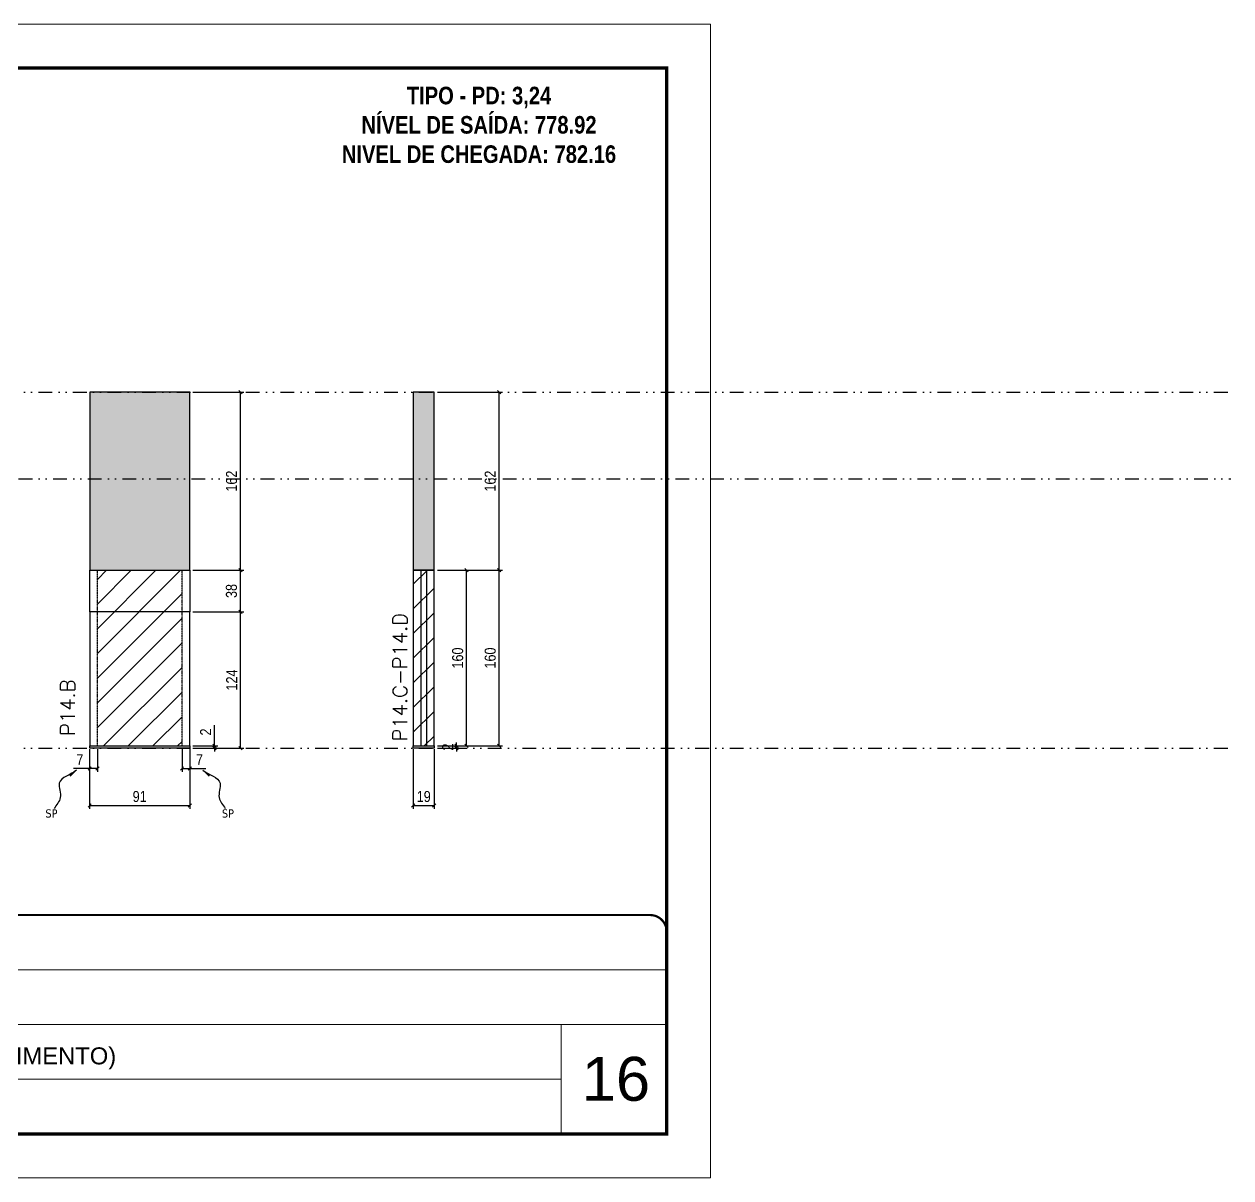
# Model space of a CAD drawing. Extents: x 13770 to 23315, y 867 to 16997.
# Drawn here: x 20015 to 21113, y 12353 to 13403 of the extents above; entities that cross this region are included whole.
import ezdxf

# ---------------------------------------------------------------- set-up
doc = ezdxf.new("R2010")
doc.units = 0
for name, pattern in [('CONTINUO', [0]), ('DASHED', [0.75, 0.5, -0.25]), ('DIVIDE2', [0.625, 0.25, -0.125, 0, -0.125, 0, -0.125]), ('HIDDEN', [0.375, 0.25, -0.125])]:
    doc.linetypes.add(name, pattern=pattern)
for name, color, linetype, lineweight in [('CARIMBO', 255, 'Continuous', 9), ('Folhas', 255, 'Continuous', 9), ('Hachura', 251, 'Continuous', 9), ('SARRAFO DE PRESSAO', 251, 'DASHED', 9), ('Texto Seção', 7, 'Continuous', 15)]:
    doc.layers.add(name, color=color, linetype=linetype, lineweight=lineweight)
for name, color, linetype in [('COTA', 241, 'Continuous'), ('NOMENCLATURA', 7, 'Continuous'), ('Nível', 160, 'Continuous'), ('Painéis', 200, 'Continuous'), ('SARR_2.2x7', 40, 'Continuous'), ('Sarrafo de Pressão', 42, 'HIDDEN'), ('texto', 7, 'Continuous')]:
    doc.layers.add(name, color=color, linetype=linetype)
doc.styles.add('ARIAL', font='arial.ttf')
doc.styles.add('COTA TECNICA', font='techl___.ttf', dxfattribs={"height": 10})
doc.styles.add('COTA TECNICA-50', font='techl___.ttf', dxfattribs={"height": 10})
doc.styles.add('REGUA-120', font='ROMANS.shx', dxfattribs={"height": 15})
doc.styles.add('ROMANC', font='techb___.ttf', dxfattribs={"height": 2.5})
doc.styles.get("Standard").update_dxf_attribs({"font": 'arial.ttf'})
doc.styles.add('Tecnologia', font='')
doc.styles.get('Tecnologia').set_extended_font_data('Forgotten Futurist')
doc.dimstyles.new('COTA PAINEL-50', dxfattribs={"dimtxt": 10, "dimasz": 3, "dimexe": 3, "dimexo": 3, "dimgap": 3, "dimtad": 1, "dimdec": 1, "dimzin": 12, "dimdsep": 46, "dimtxsty": 'COTA TECNICA-50', "dimblk1": 'OBLIQUE', "dimblk2": 'OBLIQUE', "dimsah": 1, "dimcen": 0.9, "dimclrd": 4, "dimclre": 4, "dimclrt": 240, "dimadec": 1, "dimazin": 3, "dimtfac": 1, "dimtdec": 1, "dimtmove": 0, "dimatfit": 3, "dimfxl": 1, "dimtolj": 1, "dimtzin": 12, "dimarcsym": 0})
doc.dimstyles.new('PAINEL', dxfattribs={"dimtxt": 10, "dimasz": 3, "dimexe": 3, "dimexo": 3, "dimgap": 3, "dimtad": 1, "dimdec": 1, "dimzin": 12, "dimdsep": 46, "dimtxsty": 'COTA TECNICA', "dimblk1": 'OBLIQUE', "dimblk2": 'OBLIQUE', "dimsah": 1, "dimcen": 0.9, "dimclrd": 4, "dimclre": 4, "dimclrt": 240, "dimadec": 1, "dimazin": 3, "dimtfac": 1, "dimtdec": 1, "dimtmove": 0, "dimatfit": 3, "dimfxl": 1, "dimtolj": 1, "dimtzin": 12, "dimarcsym": 0})
doc.dimstyles.get("Standard").update_dxf_attribs({"dimtxt": 0.18, "dimasz": 0.18, "dimexe": 0.18, "dimexo": 0.0625, "dimgap": 0.09, "dimtad": 0, "dimtih": 1, "dimtoh": 1, "dimdec": 4, "dimzin": 0, "dimdsep": 46, "dimtxsty": 'Standard', "dimcen": 0.09, "dimadec": 0, "dimazin": 0, "dimtfac": 1, "dimtdec": 4, "dimtofl": 0, "dimtmove": 0, "dimatfit": 3, "dimfxl": 1, "dimtolj": 1, "dimtzin": 0, "dimarcsym": 0})

# ---------------------------------------------------------------- blocks, each defined once
blk = doc.blocks.new('9999999999')
at = {"color": 30, "linetype": 'CONTINUO'}
for p, q in [((98564.6, 34230.2), (98564.6, 34429.4)), ((98564.6, 34379.6), (99584, 34379.6)), ((98564.6, 34329.8), (99488, 34329.8)), ((99584, 34329.8), (99488, 34329.8)), ((99488, 34329.8), (99488, 34230.2)), ((98564.6, 34280), (99488, 34280))]:
    blk.add_line(p, q, dxfattribs=at)
at = {"color": 30, "linetype": 'CONTINUO', "const_width": 2}
blk.add_lwpolyline([(99584, 34230.2), (99584, 34414.4, 0.414214), (99569, 34429.4), (98229, 34429.4, 0.414214), (98214, 34414.4), (98214, 34245.2, 0.414214), (98229, 34230.2), (99584, 34230.2)], format="xyb", dxfattribs=at)
at = {"layer": 'Folhas'}
blk.add_lwpolyline([(98139, 34190.2), (99624, 34190.2), (99624, 35240.2), (98139, 35240.2)], close=True, dxfattribs=at)
at = {"layer": 'Folhas', "color": 30, "const_width": 3}
blk.add_lwpolyline([(98214, 34230.2), (99584, 34230.2), (99584, 35200.2), (98214, 35200.2)], close=True, dxfattribs=at)
at = {"color": 7, "linetype": 'Continuous', "ltscale": 5, "style": 'ARIAL'}
for s, height, p in [('SCHWARTZ', 15.48, (98837.7, 34393.1)), ('GWT', 15.48, (98837.7, 34343.3)), ('TIPO (3°/4°PAVIMENTO)', 15.483, (98837.7, 34293.5)), ('NOVA SISTEMAS CONSTRUTIVOS', 11.059, (98263.2, 34267.2)), ('PILARES', 15.48, (98837.7, 34243.7))]:
    blk.add_text(s, height=height, dxfattribs=at).set_placement(p)
at = {"layer": 'Folhas', "color": 7, "style": 'Tecnologia', "width": 1.5}
for s, p in [('CLIENTE:', (98573.7, 34397.2)), ('OBRA:', (98573.7, 34347.3)), ('PAVIMENTO:', (98573.7, 34297.5)), ('PROJETO:', (98573.7, 34247.7))]:
    blk.add_text(s, height=14, dxfattribs=at).set_placement(p)
blk = doc.blocks.new('_Oblique')
at = {"color": 0, "linetype": 'ByBlock', "lineweight": -2}
blk.add_line((-0.5, -0.5), (0.5, 0.5), dxfattribs=at)
blk = doc.blocks.new('*D273')
at = {"layer": 'COTA', "color": 4, "lineweight": -2, "transparency": 16777216}
for p, q in [((20391.1, 13067.9), (20450.3, 13067.9)), ((20447.3, 12905.9), (20447.3, 13067.9)), ((20391.1, 12905.9), (20450.3, 12905.9))]:
    blk.add_line(p, q, dxfattribs=at)
at = {"layer": 'Defpoints', "color": 0, "transparency": 16777216}
for p in [(20388.1, 13067.9), (20447.3, 13067.9), (20388.1, 12905.9)]:
    blk.add_point(p, dxfattribs=at)
at = {"layer": 'COTA', "color": 4, "lineweight": -2, "transparency": 16777216, "xscale": 3, "yscale": 3, "zscale": 3}
for p, rotation in [((20447.3, 13067.9), 90), ((20447.3, 12905.9), 270)]:
    blk.add_blockref('_Oblique', p, dxfattribs=dict(at, rotation=rotation))
at = {"layer": 'COTA', "color": 240, "transparency": 16777216, "insert": (20439.1, 12986.9), "char_height": 10, "attachment_point": 5, "rotation": 90, "style": 'COTA TECNICA'}
blk.add_mtext('\\A1;162', dxfattribs=at)
blk = doc.blocks.new('*D274')
at = {"layer": 'COTA', "color": 4, "lineweight": -2, "transparency": 16777216}
for p, q in [((20369.1, 12742.9), (20369.1, 12688.7)), ((20388.1, 12742.9), (20388.1, 12688.7)), ((20369.1, 12691.7), (20388.1, 12691.7))]:
    blk.add_line(p, q, dxfattribs=at)
at = {"layer": 'Defpoints', "color": 0, "transparency": 16777216}
for p in [(20369.1, 12745.9), (20388.1, 12745.9), (20388.1, 12691.7)]:
    blk.add_point(p, dxfattribs=at)
at = {"layer": 'COTA', "color": 4, "lineweight": -2, "transparency": 16777216, "xscale": 3, "yscale": 3, "zscale": 3, "rotation": 180}
blk.add_blockref('_Oblique', (20369.1, 12691.7), dxfattribs=at)
at = {"layer": 'COTA', "color": 4, "lineweight": -2, "transparency": 16777216, "xscale": 3, "yscale": 3, "zscale": 3}
blk.add_blockref('_Oblique', (20388.1, 12691.7), dxfattribs=at)
at = {"layer": 'COTA', "color": 240, "transparency": 16777216, "insert": (20378.6, 12699.8), "char_height": 10, "attachment_point": 5, "style": 'COTA TECNICA'}
blk.add_mtext('\\A1;19', dxfattribs=at)
blk = doc.blocks.new('*D275')
at = {"layer": 'COTA', "color": 4, "lineweight": -2, "transparency": 16777216}
for p, q in [((20391.1, 12905.9), (20450.3, 12905.9)), ((20447.3, 12745.9), (20447.3, 12905.9)), ((20391.1, 12745.9), (20450.3, 12745.9))]:
    blk.add_line(p, q, dxfattribs=at)
at = {"layer": 'Defpoints', "color": 0, "transparency": 16777216}
for p in [(20388.1, 12905.9), (20447.3, 12905.9), (20388.1, 12745.9)]:
    blk.add_point(p, dxfattribs=at)
at = {"layer": 'COTA', "color": 4, "lineweight": -2, "transparency": 16777216, "xscale": 3, "yscale": 3, "zscale": 3}
for p, rotation in [((20447.3, 12905.9), 90), ((20447.3, 12745.9), 270)]:
    blk.add_blockref('_Oblique', p, dxfattribs=dict(at, rotation=rotation))
at = {"layer": 'COTA', "color": 240, "transparency": 16777216, "insert": (20439.1, 12825.9), "char_height": 10, "attachment_point": 5, "rotation": 90, "style": 'COTA TECNICA'}
blk.add_mtext('\\A1;160', dxfattribs=at)
blk = doc.blocks.new('*D276')
at = {"layer": 'COTA', "color": 4, "lineweight": -2, "transparency": 16777216}
for p, q in [((20391.1, 12745.9), (20411.4, 12745.9)), ((20408.4, 12745.9), (20408.4, 12748.9)), ((20408.4, 12743.9), (20408.4, 12745.9)), ((20391.1, 12743.9), (20411.4, 12743.9)), ((20408.4, 12743.9), (20408.4, 12740.9))]:
    blk.add_line(p, q, dxfattribs=at)
at = {"layer": 'Defpoints', "color": 0, "transparency": 16777216}
for p in [(20388.1, 12745.9), (20408.4, 12745.9), (20388.1, 12743.9)]:
    blk.add_point(p, dxfattribs=at)
at = {"layer": 'COTA', "color": 4, "lineweight": -2, "transparency": 16777216, "xscale": 3, "yscale": 3, "zscale": 3}
for p, rotation in [((20408.4, 12745.9), 270), ((20408.4, 12743.9), 90)]:
    blk.add_blockref('_Oblique', p, dxfattribs=dict(at, rotation=rotation))
at = {"layer": 'COTA', "color": 240, "transparency": 16777216, "insert": (20400.4, 12744.9), "char_height": 10, "attachment_point": 5, "rotation": 90, "style": 'COTA TECNICA-50'}
blk.add_mtext('\\A1;2', dxfattribs=at)
blk = doc.blocks.new('*D277')
at = {"layer": 'COTA', "color": 4, "lineweight": -2, "transparency": 16777216}
for p, q in [((20391.1, 12905.9), (20420.6, 12905.9)), ((20417.6, 12745.9), (20417.6, 12905.9)), ((20391.1, 12745.9), (20420.6, 12745.9))]:
    blk.add_line(p, q, dxfattribs=at)
at = {"layer": 'Defpoints', "color": 0, "transparency": 16777216}
for p in [(20388.1, 12905.9), (20417.6, 12905.9), (20388.1, 12745.9)]:
    blk.add_point(p, dxfattribs=at)
at = {"layer": 'COTA', "color": 4, "lineweight": -2, "transparency": 16777216, "xscale": 3, "yscale": 3, "zscale": 3}
for p, rotation in [((20417.6, 12905.9), 90), ((20417.6, 12745.9), 270)]:
    blk.add_blockref('_Oblique', p, dxfattribs=dict(at, rotation=rotation))
at = {"layer": 'COTA', "color": 240, "transparency": 16777216, "insert": (20409.5, 12825.9), "char_height": 10, "attachment_point": 5, "rotation": 90, "style": 'COTA TECNICA'}
blk.add_mtext('\\A1;160', dxfattribs=at)
blk = doc.blocks.new('*D710')
at = {"layer": 'COTA', "color": 4, "lineweight": -2, "transparency": 16777216}
for p, q in [((20074.7, 12742.9), (20074.7, 12688.7)), ((20165.7, 12742.9), (20165.7, 12688.7)), ((20074.7, 12691.7), (20165.7, 12691.7))]:
    blk.add_line(p, q, dxfattribs=at)
at = {"layer": 'Defpoints', "color": 0, "transparency": 16777216}
for p in [(20074.7, 12745.9), (20165.7, 12745.9), (20165.7, 12691.7)]:
    blk.add_point(p, dxfattribs=at)
at = {"layer": 'COTA', "color": 4, "lineweight": -2, "transparency": 16777216, "xscale": 3, "yscale": 3, "zscale": 3, "rotation": 180}
blk.add_blockref('_Oblique', (20074.7, 12691.7), dxfattribs=at)
at = {"layer": 'COTA', "color": 4, "lineweight": -2, "transparency": 16777216, "xscale": 3, "yscale": 3, "zscale": 3}
blk.add_blockref('_Oblique', (20165.7, 12691.7), dxfattribs=at)
at = {"layer": 'COTA', "color": 240, "transparency": 16777216, "insert": (20120.2, 12699.8), "char_height": 10, "attachment_point": 5, "style": 'COTA TECNICA'}
blk.add_mtext('\\A1;91', dxfattribs=at)
blk = doc.blocks.new('*D711')
at = {"layer": 'COTA', "color": 4, "lineweight": -2, "transparency": 16777216}
for p, q in [((20168.7, 13067.9), (20214.9, 13067.9)), ((20211.9, 12905.9), (20211.9, 13067.9)), ((20168.7, 12905.9), (20214.9, 12905.9))]:
    blk.add_line(p, q, dxfattribs=at)
at = {"layer": 'Defpoints', "color": 0, "transparency": 16777216}
for p in [(20165.7, 13067.9), (20211.9, 13067.9), (20165.7, 12905.9)]:
    blk.add_point(p, dxfattribs=at)
at = {"layer": 'COTA', "color": 4, "lineweight": -2, "transparency": 16777216, "xscale": 3, "yscale": 3, "zscale": 3}
for p, rotation in [((20211.9, 13067.9), 90), ((20211.9, 12905.9), 270)]:
    blk.add_blockref('_Oblique', p, dxfattribs=dict(at, rotation=rotation))
at = {"layer": 'COTA', "color": 240, "transparency": 16777216, "insert": (20203.8, 12986.9), "char_height": 10, "attachment_point": 5, "rotation": 90, "style": 'COTA TECNICA'}
blk.add_mtext('\\A1;162', dxfattribs=at)
blk = doc.blocks.new('*D712')
at = {"layer": 'COTA', "color": 4, "lineweight": -2, "transparency": 16777216}
for p, q in [((20168.7, 12867.9), (20214.9, 12867.9)), ((20211.9, 12743.9), (20211.9, 12867.9)), ((20168.7, 12743.9), (20214.9, 12743.9))]:
    blk.add_line(p, q, dxfattribs=at)
at = {"layer": 'Defpoints', "color": 0, "transparency": 16777216}
for p in [(20165.7, 12867.9), (20211.9, 12867.9), (20165.7, 12743.9)]:
    blk.add_point(p, dxfattribs=at)
at = {"layer": 'COTA', "color": 4, "lineweight": -2, "transparency": 16777216, "xscale": 3, "yscale": 3, "zscale": 3}
for p, rotation in [((20211.9, 12867.9), 90), ((20211.9, 12743.9), 270)]:
    blk.add_blockref('_Oblique', p, dxfattribs=dict(at, rotation=rotation))
at = {"layer": 'COTA', "color": 240, "transparency": 16777216, "insert": (20203.9, 12805.9), "char_height": 10, "attachment_point": 5, "rotation": 90, "style": 'COTA TECNICA-50'}
blk.add_mtext('\\A1;124', dxfattribs=at)
blk = doc.blocks.new('*D713')
at = {"layer": 'COTA', "color": 4, "lineweight": -2, "transparency": 16777216}
for p, q in [((20188.2, 12745.9), (20188.2, 12764.7)), ((20168.7, 12745.9), (20191.2, 12745.9)), ((20188.2, 12743.9), (20188.2, 12745.9)), ((20168.7, 12743.9), (20191.2, 12743.9)), ((20188.2, 12743.9), (20188.2, 12740.9))]:
    blk.add_line(p, q, dxfattribs=at)
at = {"layer": 'Defpoints', "color": 0, "transparency": 16777216}
for p in [(20165.7, 12745.9), (20165.7, 12743.9), (20188.2, 12743.9)]:
    blk.add_point(p, dxfattribs=at)
at = {"layer": 'COTA', "color": 4, "lineweight": -2, "transparency": 16777216, "xscale": 3, "yscale": 3, "zscale": 3}
for p, rotation in [((20188.2, 12745.9), 270), ((20188.2, 12743.9), 90)]:
    blk.add_blockref('_Oblique', p, dxfattribs=dict(at, rotation=rotation))
at = {"layer": 'COTA', "color": 240, "transparency": 16777216, "insert": (20180.2, 12758.6), "char_height": 10, "attachment_point": 5, "rotation": 90, "style": 'COTA TECNICA-50'}
blk.add_mtext('\\A1;2', dxfattribs=at)
blk = doc.blocks.new('*D714')
at = {"layer": 'COTA', "color": 4, "lineweight": -2, "transparency": 16777216}
for p, q in [((20074.7, 12740.9), (20074.7, 12722.4)), ((20081.7, 12742.9), (20081.7, 12722.4)), ((20074.7, 12725.4), (20060, 12725.4)), ((20081.7, 12725.4), (20074.7, 12725.4))]:
    blk.add_line(p, q, dxfattribs=at)
at = {"layer": 'Defpoints', "color": 0, "transparency": 16777216}
for p in [(20081.7, 12745.9), (20074.7, 12743.9), (20074.7, 12725.4)]:
    blk.add_point(p, dxfattribs=at)
at = {"layer": 'COTA', "color": 4, "lineweight": -2, "transparency": 16777216, "xscale": 3, "yscale": 3, "zscale": 3, "rotation": 180}
blk.add_blockref('_Oblique', (20074.7, 12725.4), dxfattribs=at)
at = {"layer": 'COTA', "color": 4, "lineweight": -2, "transparency": 16777216, "xscale": 3, "yscale": 3, "zscale": 3}
blk.add_blockref('_Oblique', (20081.7, 12725.4), dxfattribs=at)
at = {"layer": 'COTA', "color": 240, "transparency": 16777216, "insert": (20065.8, 12733.4), "char_height": 10, "attachment_point": 5, "style": 'COTA TECNICA-50'}
blk.add_mtext('\\A1;7', dxfattribs=at)
blk = doc.blocks.new('*D715')
at = {"layer": 'COTA', "color": 4, "lineweight": -2, "transparency": 16777216}
for p, q in [((20158.7, 12742.9), (20158.7, 12722.4)), ((20165.7, 12740.9), (20165.7, 12722.4)), ((20158.7, 12725.4), (20165.7, 12725.4)), ((20165.7, 12725.4), (20180.4, 12725.4))]:
    blk.add_line(p, q, dxfattribs=at)
at = {"layer": 'Defpoints', "color": 0, "transparency": 16777216}
for p in [(20158.7, 12745.9), (20165.7, 12743.9), (20165.7, 12725.4)]:
    blk.add_point(p, dxfattribs=at)
at = {"layer": 'COTA', "color": 4, "lineweight": -2, "transparency": 16777216, "xscale": 3, "yscale": 3, "zscale": 3, "rotation": 180}
blk.add_blockref('_Oblique', (20158.7, 12725.4), dxfattribs=at)
at = {"layer": 'COTA', "color": 4, "lineweight": -2, "transparency": 16777216, "xscale": 3, "yscale": 3, "zscale": 3}
blk.add_blockref('_Oblique', (20165.7, 12725.4), dxfattribs=at)
at = {"layer": 'COTA', "color": 240, "transparency": 16777216, "insert": (20174.6, 12733.4), "char_height": 10, "attachment_point": 5, "style": 'COTA TECNICA-50'}
blk.add_mtext('\\A1;7', dxfattribs=at)
blk = doc.blocks.new('*D716')
at = {"layer": 'COTA', "color": 4, "lineweight": -2, "transparency": 16777216}
for p, q in [((20168.7, 12905.9), (20214.9, 12905.9)), ((20211.9, 12867.9), (20211.9, 12905.9)), ((20168.7, 12867.9), (20214.9, 12867.9))]:
    blk.add_line(p, q, dxfattribs=at)
at = {"layer": 'Defpoints', "color": 0, "transparency": 16777216}
for p in [(20165.7, 12905.9), (20211.9, 12905.9), (20165.7, 12867.9)]:
    blk.add_point(p, dxfattribs=at)
at = {"layer": 'COTA', "color": 4, "lineweight": -2, "transparency": 16777216, "xscale": 3, "yscale": 3, "zscale": 3}
for p, rotation in [((20211.9, 12905.9), 90), ((20211.9, 12867.9), 270)]:
    blk.add_blockref('_Oblique', p, dxfattribs=dict(at, rotation=rotation))
at = {"layer": 'COTA', "color": 240, "transparency": 16777216, "insert": (20203.7, 12886.9), "char_height": 10, "attachment_point": 5, "rotation": 90, "style": 'COTA TECNICA'}
blk.add_mtext('\\A1;38', dxfattribs=at)

msp = doc.modelspace()

# ---------------------------------------------------------------- hatches: boundary and pattern name
at = {"layer": 'COTA', "linetype": 'ByBlock'}
h = msp.add_hatch(dxfattribs=at)
h.set_pattern_fill('AR-CONC', color=256, scale=0.03)
h.set_pattern_definition([(50, (-112840.5958, -19607.2606), (5.46554007, -0.47817257), [0.5715, -6.2865]), (355, (-112840.596, -19607.2606), (-1.05730264, 5.73170536), [0.4572, -5.02921753]), (100.4514447, (-112840.1403, -19607.3004), (4.40823741, 5.25353256), [0.48570026, -5.34270734]), (46.1842, (-112840.596, -19605.7366), (8.13237123, -1.26126984), [0.85725, -9.42975]), (96.6355576, (-112839.918, -19605.842), (7.122124, 7.42278374), [0.7285507, -8.01406824]), (351.184151, (-112840.596, -19605.737), (7.122124, 7.42278374), [0.685799, -7.54379196]), (21, (-112839.8338, -19606.1176), (4.54843174, -3.06795595), [0.5715, -6.2865]), (326, (-112839.834, -19606.1176), (1.85406085, 5.52563898), [0.4572, -5.0292]), (71.451445, (-112839.455, -19606.373), (6.40249258, 2.45768307), [0.48570026, -5.34269813]), (37.5, (-112840.5958, -19607.2606), (0.092658098, 2.536651166), [0, -4.96824, 0, -5.1054, 0, -5.04825]), (7.5, (-112840.5958, -19607.2606), (2.004589875, 3.005417245), [0, -2.91084, 0, -4.85394, 0, -1.92405]), (327.5, (-112842.295, -19607.2606), (4.067717855, -0.17186232), [0, -1.905, 0, -5.9436, 0, -7.8867]), (317.5, (-112843.057, -19607.2606), (4.44387544, 0.76279473), [0, -2.4765, 0, -3.94716, 0, -5.6007])])
h.paths.add_polyline_path([(20165.71, 13067.88), (20074.71, 13067.88), (20074.71, 12905.88), (20165.71, 12905.88)])
at = {"layer": 'COTA'}
h = msp.add_hatch(dxfattribs=at)
h.set_pattern_fill('AR-CONC', color=256, scale=0.03)
h.set_pattern_definition([(50, (191.709, -1239.575), (5.4655401, -0.4781726), [0.5715, -6.2865]), (355, (191.709, -1239.575), (-1.0573026, 5.7317054), [0.4572, -5.0292175]), (100.451445, (192.1644, -1239.615), (4.4082374, 5.2535326), [0.4857003, -5.3427073]), (46.1842, (191.709, -1238.051), (8.1323712, -1.2612698), [0.85725, -9.42975]), (96.635558, (192.3866, -1238.156), (7.122124, 7.4227837), [0.7285507, -8.0140682]), (351.18415, (191.709, -1238.051), (7.122124, 7.4227837), [0.685799, -7.543792]), (21, (192.471, -1238.432), (4.5484317, -3.06795595), [0.5715, -6.2865]), (326, (192.471, -1238.432), (1.8540609, 5.525639), [0.4572, -5.0292]), (71.451445, (192.85, -1238.688), (6.4024926, 2.4576831), [0.4857003, -5.3426981]), (37.5, (191.7089, -1239.5751), (0.0926581, 2.53665117), [0, -4.96824, 0, -5.1054, 0, -5.04825]), (7.5, (191.709, -1239.575), (2.00458988, 3.00541724), [0, -2.91084, 0, -4.85394, 0, -1.92405]), (327.5, (190.0096, -1239.5751), (4.06771786, -0.17186232), [0, -1.905, 0, -5.9436, 0, -7.8867]), (317.5, (189.2476, -1239.575), (4.44387544, 0.76279473), [0, -2.4765, 0, -3.94716, 0, -5.6007])])
h.paths.add_polyline_path([(20388.07, 13067.88), (20369.07, 13067.88), (20369.07, 12905.88), (20388.07, 12905.88)])
at = {"layer": 'Hachura', "linetype": 'ByBlock'}
h = msp.add_hatch(dxfattribs=at)
h.set_pattern_fill('ANSI31', color=256, scale=5)
h.paths.add_polyline_path([(20158.71, 12867.88), (20081.71, 12867.88), (20081.71, 12745.88), (20158.71, 12745.88)])
h.paths.add_polyline_path([(20158.71, 12867.88), (20158.71, 12905.88), (20081.71, 12905.88), (20081.71, 12867.88)])
h = msp.add_hatch(dxfattribs=at)
h.set_pattern_fill('ANSI31', color=256, scale=5)
h.paths.add_polyline_path([(20388.07, 12905.88), (20381.07, 12905.88), (20381.07, 12745.88), (20388.07, 12745.88)])
h.paths.add_polyline_path([(20381.07, 12905.88), (20376.07, 12905.88), (20376.07, 12745.88), (20381.07, 12745.88)])
h.paths.add_polyline_path([(20376.07, 12905.88), (20369.07, 12905.88), (20369.07, 12745.88), (20376.07, 12745.88)])

# ---------------------------------------------------------------- linework, layer by layer
at = {"layer": 'COTA', "linetype": 'ByBlock'}
for points in [[(20074.71, 12905.88), (20165.71, 12905.88), (20165.71, 13067.88), (20074.71, 13067.88)], [(20369.07, 12905.88), (20388.07, 12905.88), (20388.07, 13067.88), (20369.07, 13067.88)]]:
    msp.add_lwpolyline(points, close=True, dxfattribs=at)
at = {"layer": 'Nível', "color": 4, "linetype": 'DIVIDE2', "ltscale": 50}
for p, q in [((13769.54, 13067.88), (21112.79, 13067.88)), ((15984.5, 12988.88), (21112.79, 12988.88)), ((13769.54, 12743.88), (21112.79, 12743.88))]:
    msp.add_line(p, q, dxfattribs=at)
at = {"layer": 'Painéis'}
for points in [[(20074.71, 12905.88), (20165.71, 12905.88), (20165.71, 12867.88), (20074.71, 12867.88)], [(20369.07, 12745.88), (20388.07, 12745.88), (20388.07, 12905.88), (20369.07, 12905.88)], [(20074.71, 12745.88), (20165.71, 12745.88), (20165.71, 12867.88), (20074.71, 12867.88)], [(20074.71, 12745.88), (20165.71, 12745.88), (20165.71, 12743.88), (20074.71, 12743.88)], [(20369.07, 12745.88), (20388.07, 12745.88), (20388.07, 12743.88), (20369.07, 12743.88)]]:
    msp.add_lwpolyline(points, close=True, dxfattribs=at)
at = {"layer": 'SARR_2.2x7'}
for p, q in [((20376.07, 12905.88), (20376.07, 12745.88)), ((20381.07, 12905.88), (20381.07, 12745.88))]:
    msp.add_line(p, q, dxfattribs=at)
at = {"layer": 'Sarrafo de Pressão'}
for p, q in [((20081.71, 12867.88), (20081.71, 12905.88)), ((20158.71, 12867.88), (20158.71, 12905.88)), ((20081.71, 12745.88), (20081.71, 12867.88)), ((20158.71, 12745.88), (20158.71, 12867.88))]:
    msp.add_line(p, q, dxfattribs=at)

# ---------------------------------------------------------------- block references
at = {"layer": 'SARRAFO DE PRESSAO', "color": 6, "linetype": 'ByBlock'}
msp.add_blockref('9999999999', (-78984.48, -21837.41), dxfattribs=at)

# ---------------------------------------------------------------- texts
at = {"layer": 'CARIMBO', "style": 'ARIAL'}
msp.add_text('16', height=40, dxfattribs=at).set_placement((20522.36, 12422.94))
at = {"layer": 'NOMENCLATURA', "color": 2, "insert": (20428.88, 13345.82), "char_height": 16, "attachment_point": 2, "style": 'ROMANC'}
msp.add_mtext_dynamic_manual_height_columns('TIPO - PD: 3,24\\PNÍVEL DE SAÍDA: 778.92\\PNIVEL DE CHEGADA: 782.16', width=376.0554, gutter_width=1, heights=[0], dxfattribs=at)
at = {"layer": 'texto', "color": 0, "char_height": 7.5, "attachment_point": 5}
for insert in [(20039.93, 12684.39), (20200.49, 12684.39)]:
    msp.add_mtext('{\\fTahoma|b0|i0|c0|p34;\\C4;SP}', dxfattribs=dict(at, insert=insert))
at = {"layer": 'Texto Seção', "char_height": 13, "width": 285.3299, "rotation": 90, "style": 'REGUA-120'}
for s, insert, attachment_point in [('P14.C-P14.D', (20350.39, 12750.02), 1), ('P14.B', (20061.24, 12755.13), 7)]:
    msp.add_mtext(s, dxfattribs=dict(at, insert=insert, attachment_point=attachment_point))

# ---------------------------------------------------------------- dimensions: what is measured, and where the dimension line sits
at = {"layer": 'COTA'}
for base, p1, p2, picture, middle in [((20211.95, 13067.88), (20165.71, 12905.88), (20165.71, 13067.88), '*D711', (20203.85, 12986.88)), ((20447.25, 13067.88), (20388.07, 12905.88), (20388.07, 13067.88), '*D273', (20439.15, 12986.88)), ((20447.25, 12905.88), (20388.07, 12745.88), (20388.07, 12905.88), '*D275', (20439.15, 12825.88)), ((20417.59, 12905.88), (20388.07, 12745.88), (20388.07, 12905.88), '*D277', (20409.49, 12825.88))]:
    dim = msp.add_linear_dim(base=base, p1=p1, p2=p2, angle=90, dimstyle='PAINEL', override={"dimarcsym": 2}, dxfattribs=at)
    dim.commit()
    dim.dimension.update_dxf_attribs({"geometry": picture, "text_midpoint": middle})
for base, p1, p2, angle, dimstyle, picture, middle in [((20211.95, 12905.88), (20165.71, 12867.88), (20165.71, 12905.88), 90, 'PAINEL', '*D716', (20203.71, 12886.88)), ((20211.95, 12867.88), (20165.71, 12743.88), (20165.71, 12867.88), 90, 'COTA PAINEL-50', '*D712', (20203.87, 12805.88)), ((20074.71, 12725.37), (20081.71, 12745.88), (20074.71, 12743.88), 180, 'COTA PAINEL-50', '*D714', (20065.84, 12733.44))]:
    dim = msp.add_linear_dim(base=base, p1=p1, p2=p2, angle=angle, dimstyle=dimstyle, dxfattribs=at)
    dim.commit()
    dim.dimension.update_dxf_attribs({"geometry": picture, "text_midpoint": middle})
for base, p1, p2, picture, middle in [((20188.23, 12743.88), (20165.71, 12745.88), (20165.71, 12743.88), '*D713', (20188.23, 12758.62)), ((20408.42, 12745.88), (20388.07, 12743.88), (20388.07, 12745.88), '*D276', (20408.42, 12744.88))]:
    dim = msp.add_linear_dim(base=base, p1=p1, p2=p2, angle=90, dimstyle='COTA PAINEL-50', dxfattribs=at)
    dim.commit()
    dim.dimension.update_dxf_attribs({"geometry": picture, "text_midpoint": middle, "dimtype": 160})
for base, p1, p2, picture, middle in [((20165.71, 12691.7), (20074.71, 12745.88), (20165.71, 12745.88), '*D710', (20120.21, 12699.79)), ((20388.07, 12691.7), (20369.07, 12745.88), (20388.07, 12745.88), '*D274', (20378.57, 12699.79))]:
    dim = msp.add_linear_dim(base=base, p1=p1, p2=p2, dimstyle='PAINEL', override={"dimarcsym": 2}, dxfattribs=at)
    dim.commit()
    dim.dimension.update_dxf_attribs({"geometry": picture, "text_midpoint": middle})
dim = msp.add_linear_dim(base=(20165.71, 12725.37), p1=(20158.71, 12745.88), p2=(20165.71, 12743.88), dimstyle='COTA PAINEL-50', dxfattribs=at)
dim.commit()
dim.dimension.update_dxf_attribs({"geometry": '*D715', "text_midpoint": (20174.57, 12733.44)})

# ---------------------------------------------------------------- leaders
at = {"layer": 'COTA', "path_type": 1}
for points in [[(20062.88, 12723.7), (20047.09, 12711.86), (20048.02, 12698.86), (20042.47, 12689.07)], [(20177.54, 12723.7), (20193.32, 12711.86), (20192.4, 12698.86), (20197.95, 12689.07)]]:
    msp.add_leader(points, dimstyle='Standard', override={"dimasz": 8}, dxfattribs=at)

doc.saveas('drawing.dxf')
